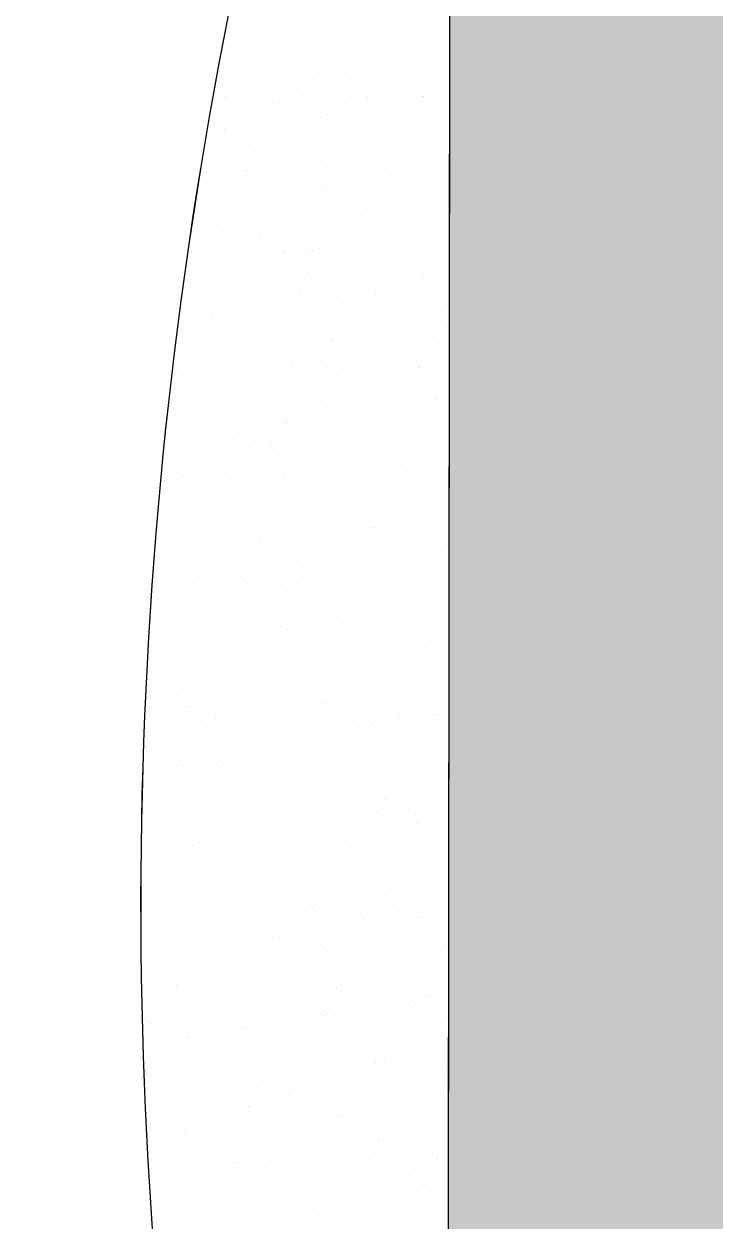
# Model space of a CAD drawing. Extents: x 25 to 394, y 90 to 639.
# Drawn here: x 153.59 to 157.41, y 499.29 to 505.92 of the extents above; entities that cross this region are included whole.
import ezdxf

# ---------------------------------------------------------------- set-up
doc = ezdxf.new("R2010")
doc.units = 0
doc.header["$MEASUREMENT"] = 0
doc.layers.get('0').update_dxf_attribs({"linetype": 'CONTINUOUS'})
doc.layers.add('FURNITURE', color=144, linetype='CONTINUOUS')
doc.layers.add('FURNTIURE', color=7, linetype='CONTINUOUS')

# ---------------------------------------------------------------- blocks, each defined once
blk = doc.blocks.new("50'X96'-G60")
at = {"layer": 'FURNTIURE', "color": 3, "linetype": 'CONTINUOUS'}
for p, q in [((1341.768, 876.451), (1341.768, 876.451)), ((1346.457, 876.471), (1346.457, 876.471)), ((1347.98, 876.426), (1347.98, 876.426)), ((1348.628, 876.452), (1348.628, 876.452)), ((1350.798, 876.433), (1350.798, 876.433)), ((1340.74, 876.292), (1340.74, 876.292)), ((1341.443, 876.382), (1341.443, 876.382)), ((1341.481, 876.39), (1341.481, 876.39)), ((1342.665, 876.397), (1342.665, 876.397)), ((1344.653, 876.295), (1344.653, 876.295)), ((1345.641, 876.342), (1345.641, 876.342)), ((1348.209, 876.345), (1348.209, 876.345)), ((1348.442, 876.336), (1348.442, 876.336)), ((1349.104, 876.326), (1349.104, 876.326)), ((1349.778, 876.291), (1349.778, 876.291)), ((1349.952, 876.374), (1349.952, 876.374)), ((1350.289, 876.374), (1350.289, 876.374)), ((1352.968, 876.413), (1352.968, 876.413)), ((1342.812, 876.228), (1342.812, 876.228)), ((1343.429, 876.199), (1343.429, 876.199)), ((1343.759, 876.232), (1343.759, 876.232)), ((1344.695, 876.184), (1344.695, 876.184)), ((1346.032, 876.191), (1346.032, 876.191)), ((1349.238, 876.173), (1349.238, 876.173)), ((1350.416, 876.174), (1350.416, 876.174)), ((1352.398, 876.193), (1352.398, 876.193)), ((1352.626, 876.239), (1352.626, 876.239)), ((1340.425, 876.131), (1340.425, 876.131)), ((1340.507, 876.083), (1340.507, 876.083)), ((1340.558, 876.036), (1340.558, 876.036)), ((1342.488, 876.101), (1342.488, 876.101)), ((1344.075, 876.066), (1344.075, 876.066)), ((1344.47, 876.119), (1344.47, 876.119)), ((1344.554, 876.118), (1344.554, 876.118)), ((1344.925, 876.101), (1344.925, 876.101)), ((1345.025, 876.027), (1345.025, 876.027)), ((1345.415, 876.138), (1345.415, 876.138)), ((1346.452, 876.138), (1346.452, 876.138)), ((1347.004, 876.132), (1347.004, 876.132)), ((1347.422, 876.059), (1347.422, 876.059)), ((1348.435, 876.156), (1348.435, 876.156)), ((1348.629, 876.156), (1348.629, 876.156)), ((1351.968, 876.066), (1351.968, 876.066)), ((1340.31, 875.973), (1340.31, 875.973)), ((1341.66, 875.94), (1341.66, 875.94)), ((1342.38, 875.94), (1342.38, 875.94)), ((1343.197, 875.923), (1343.197, 875.923)), ((1343.34, 875.94), (1343.34, 875.94)), ((1343.488, 875.982), (1343.488, 875.982)), ((1343.49, 875.94), (1343.49, 875.94)), ((1343.661, 875.993), (1343.661, 875.993)), ((1345.02, 875.94), (1345.02, 875.94)), ((1345.568, 875.928), (1345.568, 875.928)), ((1345.74, 875.94), (1345.74, 875.94)), ((1345.988, 875.926), (1345.988, 875.926)), ((1346.7, 875.94), (1346.7, 875.94)), ((1346.996, 875.903), (1346.996, 875.903)), ((1348.38, 875.94), (1348.38, 875.94)), ((1349.1, 875.94), (1349.1, 875.94)), ((1350.06, 875.94), (1350.06, 875.94)), ((1350.748, 875.961), (1350.748, 875.961)), ((1351.74, 875.94), (1351.74, 875.94)), ((1352.21, 875.94), (1352.21, 875.94)), ((1352.46, 875.94), (1352.46, 875.94)), ((1352.564, 875.973), (1352.564, 875.973)), ((1341.869, 875.777), (1341.869, 875.777)), ((1342.758, 875.779), (1342.758, 875.779)), ((1343.015, 875.891), (1343.015, 875.891)), ((1343.665, 875.776), (1343.665, 875.776)), ((1344.74, 875.798), (1344.74, 875.798)), ((1346.722, 875.816), (1346.722, 875.816)), ((1348.705, 875.835), (1348.705, 875.835)), ((1350.54, 875.783), (1350.54, 875.783)), ((1350.686, 875.852), (1350.686, 875.852)), ((1351.615, 875.769), (1351.615, 875.769)), ((1351.915, 875.777), (1351.915, 875.777)), ((1352.668, 875.871), (1352.668, 875.871)), ((1340.777, 875.762), (1340.777, 875.762)), ((1340.865, 875.652), (1340.865, 875.652)), ((1341.174, 875.72), (1341.174, 875.72)), ((1341.83, 875.67), (1341.83, 875.67)), ((1342.501, 875.747), (1342.501, 875.747)), ((1343.345, 875.701), (1343.345, 875.701)), ((1344.131, 875.725), (1344.131, 875.725)), ((1345.515, 875.681), (1345.515, 875.681)), ((1347.686, 875.661), (1347.686, 875.661)), ((1347.692, 875.637), (1347.692, 875.637)), ((1348.868, 875.762), (1348.868, 875.762)), ((1348.914, 875.644), (1348.914, 875.644)), ((1349.486, 875.661), (1349.486, 875.661)), ((1349.52, 875.64), (1349.52, 875.64)), ((1349.855, 875.642), (1349.855, 875.642)), ((1350.252, 875.652), (1350.252, 875.652)), ((1352.53, 875.676), (1352.53, 875.676)), ((1340.979, 875.596), (1340.979, 875.596)), ((1341.415, 875.541), (1341.415, 875.541)), ((1342.693, 875.521), (1342.693, 875.521)), ((1342.871, 875.526), (1342.871, 875.526)), ((1344.691, 875.522), (1344.691, 875.522)), ((1344.788, 875.578), (1344.788, 875.578)), ((1347.014, 875.619), (1347.014, 875.619)), ((1347.361, 875.504), (1347.361, 875.504)), ((1349, 875.558), (1349, 875.558)), ((1349.154, 875.616), (1349.154, 875.616)), ((1351.64, 875.519), (1351.64, 875.519)), ((1352.026, 875.622), (1352.026, 875.622)), ((1340.264, 875.394), (1340.264, 875.394)), ((1345.152, 875.377), (1345.152, 875.377)), ((1345.34, 875.482), (1345.34, 875.482)), ((1345.577, 875.425), (1345.577, 875.425)), ((1351.093, 875.472), (1351.093, 875.472)), ((1340.57, 875.304), (1340.57, 875.304)), ((1341.256, 875.318), (1341.256, 875.318)), ((1342.243, 875.325), (1342.243, 875.325)), ((1342.276, 875.357), (1342.276, 875.357)), ((1343.696, 875.245), (1343.696, 875.245)), ((1344.638, 875.312), (1344.638, 875.312)), ((1345.22, 875.257), (1345.22, 875.257)), ((1346.099, 875.291), (1346.099, 875.291)), ((1346.782, 875.343), (1346.782, 875.343)), ((1346.882, 875.296), (1346.882, 875.296)), ((1347.511, 875.37), (1347.511, 875.37)), ((1349.655, 875.269), (1349.655, 875.269)), ((1351.913, 875.258), (1351.913, 875.258)), ((1352.771, 875.348), (1352.771, 875.348)), ((1342.142, 875.121), (1342.142, 875.121)), ((1342.357, 875.237), (1342.357, 875.237)), ((1342.808, 875.23), (1342.808, 875.23)), ((1344.466, 875.132), (1344.466, 875.132)), ((1345.085, 875.112), (1345.085, 875.112)), ((1346.217, 875.158), (1346.217, 875.158)), ((1347.063, 875.177), (1347.063, 875.177)), ((1347.701, 875.113), (1347.701, 875.113)), ((1350.214, 875.241), (1350.214, 875.241)), ((1350.437, 875.208), (1350.437, 875.208)), ((1351.531, 875.19), (1351.531, 875.19)), ((1352.199, 875.116), (1352.199, 875.116)), ((1352.271, 875.197), (1352.271, 875.197)), ((1341.582, 874.987), (1341.582, 874.987)), ((1343.49, 875.01), (1343.49, 875.01)), ((1347.712, 875.063), (1347.712, 875.063)), ((1348.218, 875.065), (1348.218, 875.065)), ((1349.073, 875.07), (1349.073, 875.07)), ((1350.6, 875.038), (1350.6, 875.038)), ((1350.69, 874.996), (1350.69, 874.996)), ((1351.881, 875.038), (1351.881, 875.038)), ((1353.132, 875.104), (1353.132, 875.104)), ((1340.305, 874.904), (1340.305, 874.904)), ((1341.51, 874.888), (1341.51, 874.888)), ((1343.043, 874.966), (1343.043, 874.966)), ((1343.491, 874.906), (1343.491, 874.906)), ((1344.403, 874.959), (1344.403, 874.959)), ((1345.473, 874.924), (1345.473, 874.924)), ((1346.307, 874.956), (1346.307, 874.956)), ((1346.657, 874.906), (1346.657, 874.906)), ((1346.78, 874.862), (1346.78, 874.862)), ((1347.455, 874.943), (1347.455, 874.943)), ((1348.835, 874.865), (1348.835, 874.865)), ((1349.437, 874.961), (1349.437, 874.961)), ((1350.46, 874.937), (1350.46, 874.937)), ((1350.686, 874.955), (1350.686, 874.955)), ((1350.705, 874.921), (1350.705, 874.921)), ((1351.419, 874.979), (1351.419, 874.979)), ((1352.356, 874.976), (1352.356, 874.976)), ((1352.586, 874.977), (1352.586, 874.977)), ((1341.481, 874.74), (1341.481, 874.74)), ((1342.291, 874.843), (1342.291, 874.843)), ((1347.321, 874.808), (1347.321, 874.808)), ((1350.291, 874.848), (1350.291, 874.848)), ((1350.369, 874.762), (1350.369, 874.762)), ((1351.263, 874.845), (1351.263, 874.845)), ((1351.382, 874.819), (1351.382, 874.819)), ((1340.61, 874.649), (1340.61, 874.649)), ((1341.57, 874.649), (1341.57, 874.649)), ((1342.035, 874.601), (1342.035, 874.601)), ((1343.25, 874.649), (1343.25, 874.649)), ((1343.655, 874.682), (1343.655, 874.682)), ((1343.97, 874.649), (1343.97, 874.649)), ((1344.93, 874.649), (1344.93, 874.649)), ((1345.344, 874.658), (1345.344, 874.658)), ((1345.906, 874.664), (1345.906, 874.664)), ((1346.576, 874.697), (1346.576, 874.697)), ((1346.61, 874.649), (1346.61, 874.649)), ((1346.984, 874.71), (1346.984, 874.71)), ((1347.074, 874.663), (1347.074, 874.663)), ((1347.33, 874.649), (1347.33, 874.649)), ((1347.393, 874.619), (1347.393, 874.619)), ((1347.574, 874.596), (1347.574, 874.596)), ((1347.914, 874.706), (1347.914, 874.706)), ((1348.29, 874.649), (1348.29, 874.649)), ((1348.825, 874.713), (1348.825, 874.713)), ((1348.848, 874.68), (1348.848, 874.68)), ((1349.97, 874.649), (1349.97, 874.649)), ((1350.69, 874.649), (1350.69, 874.649)), ((1351.65, 874.649), (1351.65, 874.649)), ((1352.343, 874.612), (1352.343, 874.612)), ((1342.389, 874.498), (1342.389, 874.498)), ((1343.191, 874.518), (1343.191, 874.518)), ((1344.061, 874.518), (1344.061, 874.518)), ((1344.205, 874.582), (1344.205, 874.582)), ((1345.501, 874.56), (1345.501, 874.56)), ((1346.376, 874.562), (1346.376, 874.562)), ((1348.016, 874.567), (1348.016, 874.567)), ((1348.459, 874.525), (1348.459, 874.525)), ((1348.545, 874.543), (1348.545, 874.543)), ((1349.304, 874.573), (1349.304, 874.573)), ((1350.716, 874.523), (1350.716, 874.523)), ((1351.11, 874.463), (1351.11, 874.463)), ((1352.886, 874.504), (1352.886, 874.504)), ((1341.353, 874.39), (1341.353, 874.39)), ((1341.561, 874.38), (1341.561, 874.38)), ((1343.907, 874.455), (1343.907, 874.455)), ((1344.204, 874.407), (1344.204, 874.407)), ((1345.771, 874.389), (1345.771, 874.389)), ((1350.17, 874.378), (1350.17, 874.378)), ((1350.905, 874.409), (1350.905, 874.409)), ((1351.038, 874.455), (1351.038, 874.455)), ((1351.76, 874.349), (1351.76, 874.349)), ((1340.52, 874.317), (1340.52, 874.317)), ((1341.358, 874.299), (1341.358, 874.299)), ((1342.21, 874.265), (1342.21, 874.265)), ((1342.469, 874.251), (1342.469, 874.251)), ((1343.891, 874.323), (1343.891, 874.323)), ((1344.457, 874.195), (1344.457, 874.195)), ((1345.876, 874.263), (1345.876, 874.263)), ((1346.893, 874.249), (1346.893, 874.249)), ((1347.802, 874.243), (1347.802, 874.243)), ((1349.468, 874.205), (1349.468, 874.205)), ((1350.378, 874.198), (1350.378, 874.198)), ((1351.531, 874.26), (1351.531, 874.26)), ((1351.594, 874.248), (1351.594, 874.248)), ((1351.877, 874.281), (1351.877, 874.281)), ((1353.055, 874.227), (1353.055, 874.227)), ((1342.715, 874.064), (1342.715, 874.064)), ((1342.747, 874.166), (1342.747, 874.166)), ((1343.333, 874.067), (1343.333, 874.067)), ((1343.805, 874.161), (1343.805, 874.161)), ((1346.48, 874.176), (1346.48, 874.176)), ((1348.647, 874.105), (1348.647, 874.105)), ((1349.135, 874.172), (1349.135, 874.172)), ((1350.796, 874.158), (1350.796, 874.158)), ((1351.793, 874.07), (1351.793, 874.07)), ((1352.133, 874.166), (1352.133, 874.166)), ((1352.502, 874.149), (1352.502, 874.149)), ((1352.883, 874.151), (1352.883, 874.151)), ((1341.032, 874.048), (1341.032, 874.048)), ((1341.087, 874.006), (1341.087, 874.006)), ((1341.276, 873.965), (1341.276, 873.965)), ((1341.466, 873.954), (1341.466, 873.954)), ((1343.447, 873.945), (1343.447, 873.945)), ((1343.66, 874.047), (1343.66, 874.047)), ((1348.03, 874.002), (1348.03, 874.002)), ((1349.52, 873.99), (1349.52, 873.99)), ((1341.415, 873.872), (1341.415, 873.872)), ((1344.581, 873.899), (1344.581, 873.899)), ((1344.648, 873.853), (1344.648, 873.853)), ((1345.617, 873.925), (1345.617, 873.925)), ((1347.787, 873.907), (1347.787, 873.907)), ((1348.538, 873.924), (1348.538, 873.924)), ((1349.211, 873.812), (1349.211, 873.812)), ((1349.958, 873.887), (1349.958, 873.887)), ((1349.999, 873.903), (1349.999, 873.903)), ((1352.128, 873.867), (1352.128, 873.867)), ((1341.34, 873.794), (1341.34, 873.794)), ((1342.183, 873.711), (1342.183, 873.711)), ((1343.656, 873.729), (1343.656, 873.729)), ((1344.207, 873.691), (1344.207, 873.691)), ((1344.24, 873.751), (1344.24, 873.751)), ((1345.578, 873.759), (1345.578, 873.759)), ((1345.879, 873.712), (1345.879, 873.712)), ((1346.33, 873.767), (1346.33, 873.767)), ((1346.593, 873.798), (1346.593, 873.798)), ((1347.476, 873.743), (1347.476, 873.743)), ((1348.394, 873.731), (1348.394, 873.731)), ((1349.462, 873.682), (1349.462, 873.682)), ((1349.803, 873.684), (1349.803, 873.684)), ((1340.597, 873.574), (1340.597, 873.574)), ((1342.119, 873.622), (1342.119, 873.622)), ((1343.082, 873.577), (1343.082, 873.577)), ((1344.663, 873.666), (1344.663, 873.666)), ((1345.157, 873.594), (1345.157, 873.594)), ((1345.484, 873.599), (1345.484, 873.599)), ((1345.501, 873.63), (1345.501, 873.63)), ((1345.608, 873.666), (1345.608, 873.666)), ((1346.258, 873.552), (1346.258, 873.552)), ((1346.943, 873.579), (1346.943, 873.579)), ((1346.966, 873.626), (1346.966, 873.626)), ((1348.677, 873.67), (1348.677, 873.67)), ((1350.693, 873.653), (1350.693, 873.653)), ((1342.669, 873.504), (1342.669, 873.504)), ((1345.847, 873.503), (1345.847, 873.503)), ((1347.245, 873.467), (1347.245, 873.467)), ((1347.576, 873.434), (1347.576, 873.434)), ((1340.914, 873.354), (1340.914, 873.354)), ((1341.48, 873.359), (1341.48, 873.359)), ((1342.2, 873.359), (1342.2, 873.359)), ((1343.16, 873.359), (1343.16, 873.359)), ((1343.339, 873.29), (1343.339, 873.29)), ((1343.49, 873.36), (1343.49, 873.36)), ((1343.719, 873.391), (1343.719, 873.391)), ((1344.84, 873.359), (1344.84, 873.359)), ((1345.56, 873.359), (1345.56, 873.359)), ((1346.52, 873.359), (1346.52, 873.359)), ((1347.381, 873.354), (1347.381, 873.354)), ((1348.2, 873.359), (1348.2, 873.359)), ((1340.41, 873.219), (1340.41, 873.219)), ((1342.282, 873.187), (1342.282, 873.187)), ((1342.428, 873.275), (1342.428, 873.275)), ((1342.505, 873.155), (1342.505, 873.155)), ((1343.889, 873.254), (1343.889, 873.254)), ((1345.39, 873.246), (1345.39, 873.246)), ((1345.56, 873.269), (1345.56, 873.269)), ((1344.675, 873.135), (1344.675, 873.135))]:
    blk.add_line(p, q, dxfattribs=at)
blk = doc.blocks.new("50'X96'-G61")
at = {"layer": 'FURNTIURE', "color": 1, "linetype": 'CONTINUOUS'}
for p, q in [((1341.768, 876.451), (1341.768, 876.451)), ((1346.457, 876.471), (1346.457, 876.471)), ((1347.98, 876.426), (1347.98, 876.426)), ((1348.628, 876.452), (1348.628, 876.452)), ((1350.798, 876.433), (1350.798, 876.433)), ((1340.74, 876.292), (1340.74, 876.292)), ((1341.443, 876.382), (1341.443, 876.382)), ((1341.481, 876.39), (1341.481, 876.39)), ((1342.665, 876.397), (1342.665, 876.397)), ((1344.653, 876.295), (1344.653, 876.295)), ((1345.641, 876.342), (1345.641, 876.342)), ((1348.209, 876.345), (1348.209, 876.345)), ((1348.442, 876.336), (1348.442, 876.336)), ((1349.104, 876.326), (1349.104, 876.326)), ((1349.778, 876.291), (1349.778, 876.291)), ((1349.952, 876.374), (1349.952, 876.374)), ((1350.289, 876.374), (1350.289, 876.374)), ((1352.968, 876.413), (1352.968, 876.413)), ((1342.812, 876.228), (1342.812, 876.228)), ((1343.429, 876.199), (1343.429, 876.199)), ((1343.759, 876.232), (1343.759, 876.232)), ((1344.695, 876.184), (1344.695, 876.184)), ((1346.032, 876.191), (1346.032, 876.191)), ((1349.238, 876.173), (1349.238, 876.173)), ((1350.416, 876.174), (1350.416, 876.174)), ((1352.398, 876.193), (1352.398, 876.193)), ((1352.626, 876.239), (1352.626, 876.239)), ((1340.425, 876.131), (1340.425, 876.131)), ((1340.507, 876.083), (1340.507, 876.083)), ((1340.558, 876.036), (1340.558, 876.036)), ((1342.488, 876.101), (1342.488, 876.101)), ((1344.075, 876.066), (1344.075, 876.066)), ((1344.47, 876.119), (1344.47, 876.119)), ((1344.554, 876.118), (1344.554, 876.118)), ((1344.925, 876.101), (1344.925, 876.101)), ((1345.025, 876.027), (1345.025, 876.027)), ((1345.415, 876.138), (1345.415, 876.138)), ((1346.452, 876.138), (1346.452, 876.138)), ((1347.004, 876.132), (1347.004, 876.132)), ((1347.422, 876.059), (1347.422, 876.059)), ((1348.435, 876.156), (1348.435, 876.156)), ((1348.629, 876.156), (1348.629, 876.156)), ((1351.968, 876.066), (1351.968, 876.066)), ((1340.31, 875.973), (1340.31, 875.973)), ((1341.66, 875.94), (1341.66, 875.94)), ((1342.38, 875.94), (1342.38, 875.94)), ((1343.197, 875.923), (1343.197, 875.923)), ((1343.34, 875.94), (1343.34, 875.94)), ((1343.488, 875.982), (1343.488, 875.982)), ((1343.49, 875.94), (1343.49, 875.94)), ((1343.661, 875.993), (1343.661, 875.993)), ((1345.02, 875.94), (1345.02, 875.94)), ((1345.568, 875.928), (1345.568, 875.928)), ((1345.74, 875.94), (1345.74, 875.94)), ((1345.988, 875.926), (1345.988, 875.926)), ((1346.7, 875.94), (1346.7, 875.94)), ((1346.996, 875.903), (1346.996, 875.903)), ((1348.38, 875.94), (1348.38, 875.94)), ((1349.1, 875.94), (1349.1, 875.94)), ((1350.06, 875.94), (1350.06, 875.94)), ((1350.748, 875.961), (1350.748, 875.961)), ((1351.74, 875.94), (1351.74, 875.94)), ((1352.21, 875.94), (1352.21, 875.94)), ((1352.46, 875.94), (1352.46, 875.94)), ((1352.564, 875.973), (1352.564, 875.973)), ((1341.869, 875.777), (1341.869, 875.777)), ((1342.758, 875.779), (1342.758, 875.779)), ((1343.015, 875.891), (1343.015, 875.891)), ((1343.665, 875.776), (1343.665, 875.776)), ((1344.74, 875.798), (1344.74, 875.798)), ((1346.722, 875.816), (1346.722, 875.816)), ((1348.705, 875.835), (1348.705, 875.835)), ((1350.54, 875.783), (1350.54, 875.783)), ((1350.686, 875.852), (1350.686, 875.852)), ((1351.615, 875.769), (1351.615, 875.769)), ((1351.915, 875.777), (1351.915, 875.777)), ((1352.668, 875.871), (1352.668, 875.871)), ((1340.777, 875.762), (1340.777, 875.762)), ((1340.865, 875.652), (1340.865, 875.652)), ((1341.174, 875.72), (1341.174, 875.72)), ((1341.83, 875.67), (1341.83, 875.67)), ((1342.501, 875.747), (1342.501, 875.747)), ((1343.345, 875.701), (1343.345, 875.701)), ((1344.131, 875.725), (1344.131, 875.725)), ((1345.515, 875.681), (1345.515, 875.681)), ((1347.686, 875.661), (1347.686, 875.661)), ((1347.692, 875.637), (1347.692, 875.637)), ((1348.868, 875.762), (1348.868, 875.762)), ((1348.914, 875.644), (1348.914, 875.644)), ((1349.486, 875.661), (1349.486, 875.661)), ((1349.52, 875.64), (1349.52, 875.64)), ((1349.855, 875.642), (1349.855, 875.642)), ((1350.252, 875.652), (1350.252, 875.652)), ((1352.53, 875.676), (1352.53, 875.676)), ((1340.979, 875.596), (1340.979, 875.596)), ((1341.415, 875.541), (1341.415, 875.541)), ((1342.693, 875.521), (1342.693, 875.521)), ((1342.871, 875.526), (1342.871, 875.526)), ((1344.691, 875.522), (1344.691, 875.522)), ((1344.788, 875.578), (1344.788, 875.578)), ((1347.014, 875.619), (1347.014, 875.619)), ((1347.361, 875.504), (1347.361, 875.504)), ((1349, 875.558), (1349, 875.558)), ((1349.154, 875.616), (1349.154, 875.616)), ((1351.64, 875.519), (1351.64, 875.519)), ((1352.026, 875.622), (1352.026, 875.622)), ((1340.264, 875.394), (1340.264, 875.394)), ((1345.152, 875.377), (1345.152, 875.377)), ((1345.34, 875.482), (1345.34, 875.482)), ((1345.577, 875.425), (1345.577, 875.425)), ((1351.093, 875.472), (1351.093, 875.472)), ((1340.57, 875.304), (1340.57, 875.304)), ((1341.256, 875.318), (1341.256, 875.318)), ((1342.243, 875.325), (1342.243, 875.325)), ((1342.276, 875.357), (1342.276, 875.357)), ((1343.696, 875.245), (1343.696, 875.245)), ((1344.638, 875.312), (1344.638, 875.312)), ((1345.22, 875.257), (1345.22, 875.257)), ((1346.099, 875.291), (1346.099, 875.291)), ((1346.782, 875.343), (1346.782, 875.343)), ((1346.882, 875.296), (1346.882, 875.296)), ((1347.511, 875.37), (1347.511, 875.37)), ((1349.655, 875.269), (1349.655, 875.269)), ((1351.913, 875.258), (1351.913, 875.258)), ((1352.771, 875.348), (1352.771, 875.348)), ((1342.142, 875.121), (1342.142, 875.121)), ((1342.357, 875.237), (1342.357, 875.237)), ((1342.808, 875.23), (1342.808, 875.23)), ((1344.466, 875.132), (1344.466, 875.132)), ((1345.085, 875.112), (1345.085, 875.112)), ((1346.217, 875.158), (1346.217, 875.158)), ((1347.063, 875.177), (1347.063, 875.177)), ((1347.701, 875.113), (1347.701, 875.113)), ((1350.214, 875.241), (1350.214, 875.241)), ((1350.437, 875.208), (1350.437, 875.208)), ((1351.531, 875.19), (1351.531, 875.19)), ((1352.199, 875.116), (1352.199, 875.116)), ((1352.271, 875.197), (1352.271, 875.197)), ((1341.582, 874.987), (1341.582, 874.987)), ((1343.49, 875.01), (1343.49, 875.01)), ((1347.712, 875.063), (1347.712, 875.063)), ((1348.218, 875.065), (1348.218, 875.065)), ((1349.073, 875.07), (1349.073, 875.07)), ((1350.6, 875.038), (1350.6, 875.038)), ((1350.69, 874.996), (1350.69, 874.996)), ((1351.881, 875.038), (1351.881, 875.038)), ((1353.132, 875.104), (1353.132, 875.104)), ((1340.305, 874.904), (1340.305, 874.904)), ((1341.51, 874.888), (1341.51, 874.888)), ((1343.043, 874.966), (1343.043, 874.966)), ((1343.491, 874.906), (1343.491, 874.906)), ((1344.403, 874.959), (1344.403, 874.959)), ((1345.473, 874.924), (1345.473, 874.924)), ((1346.307, 874.956), (1346.307, 874.956)), ((1346.657, 874.906), (1346.657, 874.906)), ((1346.78, 874.862), (1346.78, 874.862)), ((1347.455, 874.943), (1347.455, 874.943)), ((1348.835, 874.865), (1348.835, 874.865)), ((1349.437, 874.961), (1349.437, 874.961)), ((1350.46, 874.937), (1350.46, 874.937)), ((1350.686, 874.955), (1350.686, 874.955)), ((1350.705, 874.921), (1350.705, 874.921)), ((1351.419, 874.979), (1351.419, 874.979)), ((1352.356, 874.976), (1352.356, 874.976)), ((1352.586, 874.977), (1352.586, 874.977)), ((1341.481, 874.74), (1341.481, 874.74)), ((1342.291, 874.843), (1342.291, 874.843)), ((1347.321, 874.808), (1347.321, 874.808)), ((1350.291, 874.848), (1350.291, 874.848)), ((1350.369, 874.762), (1350.369, 874.762)), ((1351.263, 874.845), (1351.263, 874.845)), ((1351.382, 874.819), (1351.382, 874.819)), ((1340.61, 874.649), (1340.61, 874.649)), ((1341.57, 874.649), (1341.57, 874.649)), ((1342.035, 874.601), (1342.035, 874.601)), ((1343.25, 874.649), (1343.25, 874.649)), ((1343.655, 874.682), (1343.655, 874.682)), ((1343.97, 874.649), (1343.97, 874.649)), ((1344.93, 874.649), (1344.93, 874.649)), ((1345.344, 874.658), (1345.344, 874.658)), ((1345.906, 874.664), (1345.906, 874.664)), ((1346.576, 874.697), (1346.576, 874.697)), ((1346.61, 874.649), (1346.61, 874.649)), ((1346.984, 874.71), (1346.984, 874.71)), ((1347.074, 874.663), (1347.074, 874.663)), ((1347.33, 874.649), (1347.33, 874.649)), ((1347.393, 874.619), (1347.393, 874.619)), ((1347.574, 874.596), (1347.574, 874.596)), ((1347.914, 874.706), (1347.914, 874.706)), ((1348.29, 874.649), (1348.29, 874.649)), ((1348.825, 874.713), (1348.825, 874.713)), ((1348.848, 874.68), (1348.848, 874.68)), ((1349.97, 874.649), (1349.97, 874.649)), ((1350.69, 874.649), (1350.69, 874.649)), ((1351.65, 874.649), (1351.65, 874.649)), ((1352.343, 874.612), (1352.343, 874.612)), ((1342.389, 874.498), (1342.389, 874.498)), ((1343.191, 874.518), (1343.191, 874.518)), ((1344.061, 874.518), (1344.061, 874.518)), ((1344.205, 874.582), (1344.205, 874.582)), ((1345.501, 874.56), (1345.501, 874.56)), ((1346.376, 874.562), (1346.376, 874.562)), ((1348.016, 874.567), (1348.016, 874.567)), ((1348.459, 874.525), (1348.459, 874.525)), ((1348.545, 874.543), (1348.545, 874.543)), ((1349.304, 874.573), (1349.304, 874.573)), ((1350.716, 874.523), (1350.716, 874.523)), ((1351.11, 874.463), (1351.11, 874.463)), ((1352.886, 874.504), (1352.886, 874.504)), ((1341.353, 874.39), (1341.353, 874.39)), ((1341.561, 874.38), (1341.561, 874.38)), ((1343.907, 874.455), (1343.907, 874.455)), ((1344.204, 874.407), (1344.204, 874.407)), ((1345.771, 874.389), (1345.771, 874.389)), ((1350.17, 874.378), (1350.17, 874.378)), ((1350.905, 874.409), (1350.905, 874.409)), ((1351.038, 874.455), (1351.038, 874.455)), ((1351.76, 874.349), (1351.76, 874.349)), ((1340.52, 874.317), (1340.52, 874.317)), ((1341.358, 874.299), (1341.358, 874.299)), ((1342.21, 874.265), (1342.21, 874.265)), ((1342.469, 874.251), (1342.469, 874.251)), ((1343.891, 874.323), (1343.891, 874.323)), ((1344.457, 874.195), (1344.457, 874.195)), ((1345.876, 874.263), (1345.876, 874.263)), ((1346.893, 874.249), (1346.893, 874.249)), ((1347.802, 874.243), (1347.802, 874.243)), ((1349.468, 874.205), (1349.468, 874.205)), ((1350.378, 874.198), (1350.378, 874.198)), ((1351.531, 874.26), (1351.531, 874.26)), ((1351.594, 874.248), (1351.594, 874.248)), ((1351.877, 874.281), (1351.877, 874.281)), ((1353.055, 874.227), (1353.055, 874.227)), ((1342.715, 874.064), (1342.715, 874.064)), ((1342.747, 874.166), (1342.747, 874.166)), ((1343.333, 874.067), (1343.333, 874.067)), ((1343.805, 874.161), (1343.805, 874.161)), ((1346.48, 874.176), (1346.48, 874.176)), ((1348.647, 874.105), (1348.647, 874.105)), ((1349.135, 874.172), (1349.135, 874.172)), ((1350.796, 874.158), (1350.796, 874.158)), ((1351.793, 874.07), (1351.793, 874.07)), ((1352.133, 874.166), (1352.133, 874.166)), ((1352.502, 874.149), (1352.502, 874.149)), ((1352.883, 874.151), (1352.883, 874.151)), ((1341.032, 874.048), (1341.032, 874.048)), ((1341.087, 874.006), (1341.087, 874.006)), ((1341.276, 873.965), (1341.276, 873.965)), ((1341.466, 873.954), (1341.466, 873.954)), ((1343.447, 873.945), (1343.447, 873.945)), ((1343.66, 874.047), (1343.66, 874.047)), ((1348.03, 874.002), (1348.03, 874.002)), ((1349.52, 873.99), (1349.52, 873.99)), ((1341.415, 873.872), (1341.415, 873.872)), ((1344.581, 873.899), (1344.581, 873.899)), ((1344.648, 873.853), (1344.648, 873.853)), ((1345.617, 873.925), (1345.617, 873.925)), ((1347.787, 873.907), (1347.787, 873.907)), ((1348.538, 873.924), (1348.538, 873.924)), ((1349.211, 873.812), (1349.211, 873.812)), ((1349.958, 873.887), (1349.958, 873.887)), ((1349.999, 873.903), (1349.999, 873.903)), ((1352.128, 873.867), (1352.128, 873.867)), ((1341.34, 873.794), (1341.34, 873.794)), ((1342.183, 873.711), (1342.183, 873.711)), ((1343.656, 873.729), (1343.656, 873.729)), ((1344.207, 873.691), (1344.207, 873.691)), ((1344.24, 873.751), (1344.24, 873.751)), ((1345.578, 873.759), (1345.578, 873.759)), ((1345.879, 873.712), (1345.879, 873.712)), ((1346.33, 873.767), (1346.33, 873.767)), ((1346.593, 873.798), (1346.593, 873.798)), ((1347.476, 873.743), (1347.476, 873.743)), ((1348.394, 873.731), (1348.394, 873.731)), ((1349.462, 873.682), (1349.462, 873.682)), ((1349.803, 873.684), (1349.803, 873.684)), ((1340.597, 873.574), (1340.597, 873.574)), ((1342.119, 873.622), (1342.119, 873.622)), ((1343.082, 873.577), (1343.082, 873.577)), ((1344.663, 873.666), (1344.663, 873.666)), ((1345.157, 873.594), (1345.157, 873.594)), ((1345.484, 873.599), (1345.484, 873.599)), ((1345.501, 873.63), (1345.501, 873.63)), ((1345.608, 873.666), (1345.608, 873.666)), ((1346.258, 873.552), (1346.258, 873.552)), ((1346.943, 873.579), (1346.943, 873.579)), ((1346.966, 873.626), (1346.966, 873.626)), ((1348.677, 873.67), (1348.677, 873.67)), ((1350.693, 873.653), (1350.693, 873.653)), ((1342.669, 873.504), (1342.669, 873.504)), ((1345.847, 873.503), (1345.847, 873.503)), ((1347.245, 873.467), (1347.245, 873.467)), ((1347.576, 873.434), (1347.576, 873.434)), ((1340.914, 873.354), (1340.914, 873.354)), ((1341.48, 873.359), (1341.48, 873.359)), ((1342.2, 873.359), (1342.2, 873.359)), ((1343.16, 873.359), (1343.16, 873.359)), ((1343.339, 873.29), (1343.339, 873.29)), ((1343.49, 873.36), (1343.49, 873.36)), ((1343.719, 873.391), (1343.719, 873.391)), ((1344.84, 873.359), (1344.84, 873.359)), ((1345.56, 873.359), (1345.56, 873.359)), ((1346.52, 873.359), (1346.52, 873.359)), ((1347.381, 873.354), (1347.381, 873.354)), ((1348.2, 873.359), (1348.2, 873.359)), ((1340.41, 873.219), (1340.41, 873.219)), ((1342.282, 873.187), (1342.282, 873.187)), ((1342.428, 873.275), (1342.428, 873.275)), ((1342.505, 873.155), (1342.505, 873.155)), ((1343.889, 873.254), (1343.889, 873.254)), ((1345.39, 873.246), (1345.39, 873.246)), ((1345.56, 873.269), (1345.56, 873.269)), ((1344.675, 873.135), (1344.675, 873.135))]:
    blk.add_line(p, q, dxfattribs=at)
blk = doc.blocks.new("50'X96'-G62")
at = {"layer": 'FURNTIURE', "color": 3, "linetype": 'CONTINUOUS'}
for p, q in [((1342.346, 876.461), (1342.346, 876.461)), ((1343.106, 876.431), (1343.106, 876.431)), ((1345.382, 876.466), (1345.382, 876.466)), ((1346.599, 876.448), (1346.599, 876.448)), ((1347.092, 876.473), (1347.092, 876.473)), ((1348.469, 876.425), (1348.469, 876.425)), ((1340.825, 876.344), (1340.825, 876.344)), ((1343.061, 876.384), (1343.061, 876.384)), ((1345.641, 876.36), (1345.641, 876.36)), ((1345.996, 876.372), (1345.996, 876.372)), ((1347.427, 876.38), (1347.427, 876.38)), ((1347.897, 876.341), (1347.897, 876.341)), ((1348.783, 876.414), (1348.783, 876.414)), ((1349.051, 876.325), (1349.051, 876.325)), ((1349.083, 876.329), (1349.083, 876.329)), ((1350.055, 876.382), (1350.055, 876.382)), ((1351.394, 876.318), (1351.394, 876.318)), ((1351.473, 876.321), (1351.473, 876.321)), ((1352.909, 876.355), (1352.909, 876.355)), ((1340.504, 876.217), (1340.504, 876.217)), ((1340.675, 876.275), (1340.675, 876.275)), ((1342.557, 876.285), (1342.557, 876.285)), ((1342.571, 876.246), (1342.571, 876.246)), ((1342.836, 876.195), (1342.836, 876.195)), ((1344.053, 876.178), (1344.053, 876.178)), ((1344.444, 876.19), (1344.444, 876.19)), ((1346.457, 876.288), (1346.457, 876.288)), ((1346.56, 876.167), (1346.56, 876.167)), ((1347.885, 876.197), (1347.885, 876.197)), ((1348.67, 876.181), (1348.67, 876.181)), ((1350.296, 876.237), (1350.296, 876.237)), ((1350.439, 876.182), (1350.439, 876.182)), ((1351.417, 876.238), (1351.417, 876.238)), ((1352.401, 876.175), (1352.401, 876.175)), ((1340.609, 876.045), (1340.609, 876.045)), ((1341.05, 876.15), (1341.05, 876.15)), ((1341.65, 876.15), (1341.65, 876.15)), ((1342.319, 876.147), (1342.319, 876.147)), ((1342.45, 876.15), (1342.45, 876.15)), ((1343.434, 876.154), (1343.434, 876.154)), ((1343.713, 876.081), (1343.713, 876.081)), ((1343.85, 876.15), (1343.85, 876.15)), ((1344.45, 876.15), (1344.45, 876.15)), ((1344.592, 876.043), (1344.592, 876.043)), ((1345.25, 876.15), (1345.25, 876.15)), ((1346.247, 876.05), (1346.247, 876.05)), ((1346.592, 876.111), (1346.592, 876.111)), ((1346.65, 876.15), (1346.65, 876.15)), ((1347.108, 876.112), (1347.108, 876.112)), ((1347.234, 876.15), (1347.234, 876.15)), ((1347.25, 876.15), (1347.25, 876.15)), ((1348.05, 876.15), (1348.05, 876.15)), ((1348.282, 876.1), (1348.282, 876.1)), ((1349.438, 876.14), (1349.438, 876.14)), ((1349.45, 876.15), (1349.45, 876.15)), ((1350.05, 876.15), (1350.05, 876.15)), ((1350.276, 876.152), (1350.276, 876.152)), ((1350.678, 876.08), (1350.678, 876.08)), ((1350.85, 876.15), (1350.85, 876.15)), ((1351.298, 876.037), (1351.298, 876.037)), ((1352.121, 876.049), (1352.121, 876.049)), ((1352.25, 876.15), (1352.25, 876.15)), ((1352.412, 876.043), (1352.412, 876.043)), ((1352.85, 876.15), (1352.85, 876.15)), ((1340.29, 875.925), (1340.29, 875.925)), ((1340.383, 876.013), (1340.383, 876.013)), ((1341.507, 875.907), (1341.507, 875.907)), ((1342.72, 876.01), (1342.72, 876.01)), ((1343.246, 876.02), (1343.246, 876.02)), ((1343.262, 875.914), (1343.262, 875.914)), ((1345.612, 875.935), (1345.612, 875.935)), ((1345.643, 875.912), (1345.643, 875.912)), ((1345.7, 876.025), (1345.7, 876.025)), ((1348.871, 875.967), (1348.871, 875.967)), ((1349.077, 875.982), (1349.077, 875.982)), ((1350.108, 875.912), (1350.108, 875.912)), ((1350.415, 875.896), (1350.415, 875.896)), ((1351, 875.955), (1351, 875.955)), ((1351.22, 875.984), (1351.22, 875.984)), ((1341.001, 875.771), (1341.001, 875.771)), ((1341.173, 875.84), (1341.173, 875.84)), ((1341.837, 875.784), (1341.837, 875.784)), ((1342.049, 875.851), (1342.049, 875.851)), ((1344.026, 875.8), (1344.026, 875.8)), ((1344.512, 875.837), (1344.512, 875.837)), ((1344.721, 875.781), (1344.721, 875.781)), ((1346.073, 875.847), (1346.073, 875.847)), ((1346.83, 875.855), (1346.83, 875.855)), ((1347.88, 875.812), (1347.88, 875.812)), ((1348.222, 875.872), (1348.222, 875.872)), ((1351.429, 875.816), (1351.429, 875.816)), ((1352.071, 875.845), (1352.071, 875.845)), ((1352.156, 875.819), (1352.156, 875.819)), ((1340.305, 875.683), (1340.305, 875.683)), ((1340.851, 875.681), (1340.851, 875.681)), ((1341.002, 875.716), (1341.002, 875.716)), ((1341.849, 875.684), (1341.849, 875.684)), ((1342.809, 875.755), (1342.809, 875.755)), ((1343.491, 875.734), (1343.491, 875.734)), ((1344.198, 875.749), (1344.198, 875.749)), ((1344.618, 875.739), (1344.618, 875.739)), ((1344.931, 875.687), (1344.931, 875.687)), ((1345.834, 875.697), (1345.834, 875.697)), ((1346.325, 875.697), (1346.325, 875.697)), ((1346.426, 875.723), (1346.426, 875.723)), ((1346.682, 875.643), (1346.682, 875.643)), ((1346.949, 875.704), (1346.949, 875.704)), ((1347.376, 875.65), (1347.376, 875.65)), ((1347.823, 875.7), (1347.823, 875.7)), ((1347.946, 875.663), (1347.946, 875.663)), ((1348.147, 875.742), (1348.147, 875.742)), ((1348.236, 875.705), (1348.236, 875.705)), ((1350.044, 875.689), (1350.044, 875.689)), ((1350.223, 875.666), (1350.223, 875.666)), ((1351.853, 875.673), (1351.853, 875.673)), ((1351.933, 875.724), (1351.933, 875.724)), ((1352.128, 875.73), (1352.128, 875.73)), ((1341.097, 875.6), (1341.097, 875.6)), ((1341.644, 875.554), (1341.644, 875.554)), ((1343.416, 875.551), (1343.416, 875.551)), ((1343.476, 875.513), (1343.476, 875.513)), ((1344.086, 875.574), (1344.086, 875.574)), ((1348.107, 875.593), (1348.107, 875.593)), ((1350.747, 875.568), (1350.747, 875.568)), ((1351.178, 875.58), (1351.178, 875.58)), ((1352.378, 875.582), (1352.378, 875.582)), ((1352.395, 875.563), (1352.395, 875.563)), ((1340.675, 875.5), (1340.675, 875.5)), ((1341.309, 875.49), (1341.309, 875.49)), ((1342.13, 875.495), (1342.13, 875.495)), ((1343.071, 875.49), (1343.071, 875.49)), ((1343.779, 875.426), (1343.779, 875.426)), ((1345.485, 875.473), (1345.485, 875.473)), ((1346.093, 875.415), (1346.093, 875.415)), ((1348.334, 875.502), (1348.334, 875.502)), ((1350.115, 875.434), (1350.115, 875.434)), ((1351.825, 875.382), (1351.825, 875.382)), ((1352.401, 875.4), (1352.401, 875.4)), ((1352.484, 875.432), (1352.484, 875.432)), ((1352.589, 875.406), (1352.589, 875.406)), ((1340.37, 875.358), (1340.37, 875.358)), ((1341.265, 875.261), (1341.265, 875.261)), ((1341.486, 875.365), (1341.486, 875.365)), ((1341.703, 875.25), (1341.703, 875.25)), ((1342.559, 875.335), (1342.559, 875.335)), ((1342.643, 875.254), (1342.643, 875.254)), ((1343.921, 875.319), (1343.921, 875.319)), ((1343.955, 875.307), (1343.955, 875.307)), ((1344.288, 875.303), (1344.288, 875.303)), ((1344.539, 875.274), (1344.539, 875.274)), ((1344.825, 875.3), (1344.825, 875.3)), ((1345.098, 875.281), (1345.098, 875.281)), ((1346.479, 875.25), (1346.479, 875.25)), ((1346.635, 875.32), (1346.635, 875.32)), ((1348.429, 875.35), (1348.429, 875.35)), ((1348.632, 875.309), (1348.632, 875.309)), ((1348.909, 875.312), (1348.909, 875.312)), ((1349.35, 875.248), (1349.35, 875.248)), ((1349.781, 875.249), (1349.781, 875.249)), ((1349.849, 875.292), (1349.849, 875.292)), ((1350.465, 875.254), (1350.465, 875.254)), ((1351.286, 875.263), (1351.286, 875.263)), ((1352.514, 875.283), (1352.514, 875.283)), ((1353.114, 875.249), (1353.114, 875.249)), ((1340.369, 875.241), (1340.369, 875.241)), ((1340.879, 875.18), (1340.879, 875.18)), ((1341.233, 875.156), (1341.233, 875.156)), ((1341.545, 875.221), (1341.545, 875.221)), ((1341.553, 875.143), (1341.553, 875.143)), ((1342.177, 875.224), (1342.177, 875.224)), ((1342.35, 875.125), (1342.35, 875.125)), ((1343.09, 875.134), (1343.09, 875.134)), ((1343.203, 875.157), (1343.203, 875.157)), ((1343.986, 875.208), (1343.986, 875.208)), ((1344.855, 875.173), (1344.855, 875.173)), ((1345.782, 875.119), (1345.782, 875.119)), ((1345.794, 875.192), (1345.794, 875.192)), ((1346.507, 875.188), (1346.507, 875.188)), ((1347.571, 875.155), (1347.571, 875.155)), ((1347.604, 875.175), (1347.604, 875.175)), ((1348.159, 875.203), (1348.159, 875.203)), ((1348.344, 875.182), (1348.344, 875.182)), ((1349.412, 875.159), (1349.412, 875.159)), ((1349.737, 875.201), (1349.737, 875.201)), ((1349.738, 875.2), (1349.738, 875.2)), ((1349.811, 875.219), (1349.811, 875.219)), ((1350.725, 875.175), (1350.725, 875.175)), ((1351.221, 875.143), (1351.221, 875.143)), ((1351.462, 875.233), (1351.462, 875.233)), ((1351.623, 875.144), (1351.623, 875.144)), ((1352.116, 875.156), (1352.116, 875.156)), ((1353.029, 875.127), (1353.029, 875.127)), ((1340.175, 875.076), (1340.175, 875.076)), ((1340.24, 874.991), (1340.24, 874.991)), ((1340.745, 875.047), (1340.745, 875.047)), ((1340.975, 875.076), (1340.975, 875.076)), ((1342.375, 875.076), (1342.375, 875.076)), ((1342.975, 875.076), (1342.975, 875.076)), ((1343.522, 874.985), (1343.522, 874.985)), ((1343.775, 875.076), (1343.775, 875.076)), ((1344.632, 875.07), (1344.632, 875.07)), ((1345.175, 875.076), (1345.175, 875.076)), ((1345.775, 875.076), (1345.775, 875.076)), ((1346.086, 875.039), (1346.086, 875.039)), ((1346.575, 875.076), (1346.575, 875.076)), ((1346.741, 875.074), (1346.741, 875.074)), ((1347.303, 875.022), (1347.303, 875.022)), ((1347.975, 875.076), (1347.975, 875.076)), ((1348.575, 875.076), (1348.575, 875.076)), ((1349.375, 875.076), (1349.375, 875.076)), ((1349.473, 875.107), (1349.473, 875.107)), ((1349.992, 875.072), (1349.992, 875.072)), ((1350.089, 875.093), (1350.089, 875.093)), ((1350.377, 874.98), (1350.377, 874.98)), ((1350.775, 875.076), (1350.775, 875.076)), ((1351.375, 875.076), (1351.375, 875.076)), ((1351.772, 875.095), (1351.772, 875.095)), ((1352.175, 875.076), (1352.175, 875.076)), ((1340.126, 874.859), (1340.126, 874.859)), ((1341.778, 874.875), (1341.778, 874.875)), ((1341.893, 874.964), (1341.893, 874.964)), ((1343.232, 874.953), (1343.232, 874.953)), ((1343.428, 874.889), (1343.428, 874.889)), ((1343.887, 874.909), (1343.887, 874.909)), ((1345.002, 874.915), (1345.002, 874.915)), ((1345.08, 874.904), (1345.08, 874.904)), ((1345.6, 874.902), (1345.6, 874.902)), ((1345.813, 874.868), (1345.813, 874.868)), ((1346.732, 874.92), (1346.732, 874.92)), ((1347.184, 874.915), (1347.184, 874.915)), ((1347.376, 874.875), (1347.376, 874.875)), ((1347.607, 874.931), (1347.607, 874.931)), ((1348.384, 874.935), (1348.384, 874.935)), ((1348.891, 874.923), (1348.891, 874.923)), ((1350.036, 874.951), (1350.036, 874.951)), ((1351.687, 874.965), (1351.687, 874.965)), ((1352.539, 874.969), (1352.539, 874.969)), ((1340.694, 874.795), (1340.694, 874.795)), ((1341.43, 874.801), (1341.43, 874.801)), ((1341.508, 874.752), (1341.508, 874.752)), ((1342.441, 874.78), (1342.441, 874.78)), ((1342.823, 874.818), (1342.823, 874.818)), ((1343.54, 874.768), (1343.54, 874.768)), ((1344.086, 874.78), (1344.086, 874.78)), ((1344.758, 874.751), (1344.758, 874.751)), ((1346.159, 874.804), (1346.159, 874.804)), ((1347.395, 874.738), (1347.395, 874.738)), ((1347.694, 874.754), (1347.694, 874.754)), ((1347.813, 874.816), (1347.813, 874.816)), ((1349.433, 874.743), (1349.433, 874.743)), ((1349.466, 874.82), (1349.466, 874.82)), ((1349.467, 874.766), (1349.467, 874.766)), ((1350.008, 874.725), (1350.008, 874.725)), ((1350.245, 874.826), (1350.245, 874.826)), ((1350.591, 874.843), (1350.591, 874.843)), ((1352.121, 874.811), (1352.121, 874.811)), ((1352.865, 874.798), (1352.865, 874.798)), ((1340.889, 874.654), (1340.889, 874.654)), ((1342.05, 874.656), (1342.05, 874.656)), ((1345.7, 874.65), (1345.7, 874.65)), ((1346.796, 874.615), (1346.796, 874.615)), ((1348.257, 874.662), (1348.257, 874.662)), ((1348.94, 874.596), (1348.94, 874.596)), ((1350.859, 874.602), (1350.859, 874.602)), ((1352.344, 874.672), (1352.344, 874.672)), ((1353.146, 874.619), (1353.146, 874.619)), ((1340.695, 874.465), (1340.695, 874.465)), ((1340.993, 874.498), (1340.993, 874.498)), ((1341.392, 874.566), (1341.392, 874.566)), ((1341.543, 874.477), (1341.543, 874.477)), ((1341.76, 874.532), (1341.76, 874.532)), ((1342.212, 874.48), (1342.212, 874.48)), ((1342.986, 874.491), (1342.986, 874.491)), ((1343.201, 874.549), (1343.201, 874.549)), ((1343.494, 874.499), (1343.494, 874.499)), ((1344.587, 874.581), (1344.587, 874.581)), ((1345.009, 874.533), (1345.009, 874.533)), ((1346.419, 874.518), (1346.419, 874.518)), ((1346.495, 874.584), (1346.495, 874.584)), ((1346.819, 874.516), (1346.819, 874.516)), ((1347.402, 874.459), (1347.402, 874.459)), ((1347.62, 874.586), (1347.62, 874.586)), ((1348.517, 874.466), (1348.517, 874.466)), ((1348.596, 874.535), (1348.596, 874.535)), ((1348.627, 874.5), (1348.627, 874.5)), ((1349.051, 874.5), (1349.051, 874.5)), ((1349.575, 874.54), (1349.575, 874.54)), ((1349.815, 874.55), (1349.815, 874.55)), ((1349.859, 874.51), (1349.859, 874.51)), ((1350.435, 874.484), (1350.435, 874.484)), ((1350.944, 874.56), (1350.944, 874.56)), ((1351.252, 874.527), (1351.252, 874.527)), ((1351.258, 874.555), (1351.258, 874.555)), ((1352.244, 874.468), (1352.244, 874.468)), ((1352.328, 874.546), (1352.328, 874.546)), ((1342.35, 874.35), (1342.35, 874.35)), ((1343.002, 874.387), (1343.002, 874.387)), ((1343.089, 874.45), (1343.089, 874.45)), ((1344.798, 874.405), (1344.798, 874.405)), ((1345.298, 874.415), (1345.298, 874.415)), ((1347.576, 874.414), (1347.576, 874.414)), ((1349.675, 874.355), (1349.675, 874.355)), ((1350.801, 874.332), (1350.801, 874.332)), ((1351.13, 874.376), (1351.13, 874.376)), ((1353.083, 874.367), (1353.083, 874.367)), ((1353.173, 874.37), (1353.173, 874.37)), ((1341.99, 874.248), (1341.99, 874.248)), ((1342.221, 874.221), (1342.221, 874.221)), ((1343.368, 874.29), (1343.368, 874.29)), ((1344.101, 874.245), (1344.101, 874.245)), ((1345.472, 874.275), (1345.472, 874.275)), ((1347.029, 874.27), (1347.029, 874.27)), ((1347.069, 874.266), (1347.069, 874.266)), ((1347.116, 874.23), (1347.116, 874.23)), ((1348.972, 874.313), (1348.972, 874.313)), ((1348.995, 874.208), (1348.995, 874.208)), ((1349.933, 874.207), (1349.933, 874.207)), ((1350.647, 874.223), (1350.647, 874.223)), ((1350.911, 874.301), (1350.911, 874.301)), ((1351.822, 874.252), (1351.822, 874.252)), ((1352.297, 874.237), (1352.297, 874.237)), ((1352.455, 874.282), (1352.455, 874.282)), ((1352.607, 874.217), (1352.607, 874.217)), ((1352.839, 874.226), (1352.839, 874.226)), ((1340.675, 874.125), (1340.675, 874.125)), ((1340.736, 874.131), (1340.736, 874.131)), ((1340.75, 874.165), (1340.75, 874.165)), ((1341.355, 874.153), (1341.355, 874.153)), ((1341.939, 874.12), (1341.939, 874.12)), ((1342.201, 874.071), (1342.201, 874.071)), ((1342.388, 874.147), (1342.388, 874.147)), ((1342.903, 874.075), (1342.903, 874.075)), ((1342.944, 874.129), (1342.944, 874.129)), ((1343.054, 874.127), (1343.054, 874.127)), ((1343.877, 874.17), (1343.877, 874.17)), ((1344.039, 874.161), (1344.039, 874.161)), ((1344.338, 874.146), (1344.338, 874.146)), ((1344.881, 874.157), (1344.881, 874.157)), ((1345.194, 874.101), (1345.194, 874.101)), ((1345.462, 874.191), (1345.462, 874.191)), ((1345.691, 874.177), (1345.691, 874.177)), ((1347.343, 874.192), (1347.343, 874.192)), ((1349.379, 874.143), (1349.379, 874.143)), ((1350.529, 874.137), (1350.529, 874.137)), ((1350.608, 874.102), (1350.608, 874.102)), ((1351.882, 874.153), (1351.882, 874.153)), ((1353.1, 874.135), (1353.1, 874.135)), ((1340.9, 874), (1340.9, 874)), ((1341.5, 874), (1341.5, 874)), ((1342.029, 873.991), (1342.029, 873.991)), ((1342.3, 874), (1342.3, 874)), ((1343.18, 873.965), (1343.18, 873.965)), ((1343.7, 874), (1343.7, 874)), ((1343.803, 874.038), (1343.803, 874.038)), ((1344.026, 873.975), (1344.026, 873.975)), ((1344.212, 874.016), (1344.212, 874.016)), ((1344.3, 874), (1344.3, 874)), ((1344.484, 873.999), (1344.484, 873.999)), ((1345.1, 874), (1345.1, 874)), ((1345.42, 873.975), (1345.42, 873.975)), ((1345.423, 874.062), (1345.423, 874.062)), ((1345.764, 874.036), (1345.764, 874.036)), ((1346.5, 874), (1346.5, 874)), ((1346.566, 874.046), (1346.566, 874.046)), ((1347.1, 874), (1347.1, 874)), ((1347.9, 874), (1347.9, 874)), ((1348.314, 873.967), (1348.314, 873.967)), ((1348.734, 874.037), (1348.734, 874.037)), ((1349.3, 874), (1349.3, 874)), ((1349.9, 874), (1349.9, 874)), ((1350.7, 874), (1350.7, 874)), ((1350.919, 874.009), (1350.919, 874.009)), ((1352.034, 874.016), (1352.034, 874.016)), ((1352.1, 874), (1352.1, 874)), ((1352.386, 874.047), (1352.386, 874.047)), ((1352.401, 874.025), (1352.401, 874.025)), ((1352.7, 874), (1352.7, 874)), ((1340.201, 873.848), (1340.201, 873.848)), ((1341.706, 873.906), (1341.706, 873.906)), ((1342.09, 873.832), (1342.09, 873.832)), ((1345.584, 873.915), (1345.584, 873.915)), ((1346.359, 873.897), (1346.359, 873.897)), ((1346.435, 873.925), (1346.435, 873.925)), ((1347.019, 873.914), (1347.019, 873.914)), ((1347.537, 873.867), (1347.537, 873.867)), ((1349.336, 873.883), (1349.336, 873.883)), ((1350.554, 873.865), (1350.554, 873.865)), ((1351.373, 873.838), (1351.373, 873.838)), ((1352.382, 873.929), (1352.382, 873.929)), ((1340.508, 873.736), (1340.508, 873.736)), ((1341.79, 873.687), (1341.79, 873.687)), ((1341.938, 873.728), (1341.938, 873.728)), ((1343.893, 873.706), (1343.893, 873.706)), ((1344.41, 873.688), (1344.41, 873.688)), ((1345.007, 873.777), (1345.007, 873.777)), ((1345.21, 873.737), (1345.21, 873.737)), ((1345.724, 873.737), (1345.724, 873.737)), ((1346.339, 873.698), (1346.339, 873.698)), ((1346.569, 873.677), (1346.569, 873.677)), ((1346.865, 873.686), (1346.865, 873.686)), ((1346.999, 873.719), (1346.999, 873.719)), ((1347.805, 873.718), (1347.805, 873.718)), ((1348.846, 873.725), (1348.846, 873.725)), ((1349.051, 873.725), (1349.051, 873.725)), ((1351.136, 873.787), (1351.136, 873.787)), ((1340.301, 873.65), (1340.301, 873.65)), ((1341.048, 873.597), (1341.048, 873.597)), ((1341.079, 873.618), (1341.079, 873.618)), ((1342.109, 873.633), (1342.109, 873.633)), ((1343.918, 873.617), (1343.918, 873.617)), ((1345.455, 873.67), (1345.455, 873.67)), ((1345.717, 873.633), (1345.717, 873.633)), ((1345.727, 873.6), (1345.727, 873.6)), ((1346.79, 873.612), (1346.79, 873.612)), ((1346.832, 873.589), (1346.832, 873.589)), ((1347.535, 873.584), (1347.535, 873.584)), ((1347.727, 873.566), (1347.727, 873.566)), ((1348.008, 873.594), (1348.008, 873.594)), ((1348.254, 873.562), (1348.254, 873.562)), ((1348.63, 873.557), (1348.63, 873.557)), ((1349.344, 873.568), (1349.344, 873.568)), ((1340.296, 873.492), (1340.296, 873.492)), ((1342.244, 873.415), (1342.244, 873.415)), ((1342.588, 873.476), (1342.588, 873.476)), ((1344.46, 873.457), (1344.46, 873.457)), ((1345.017, 873.507), (1345.017, 873.507)), ((1345.086, 873.508), (1345.086, 873.508)), ((1345.142, 873.528), (1345.142, 873.528)), ((1345.852, 873.474), (1345.852, 873.474)), ((1347.376, 873.5), (1347.376, 873.5)), ((1347.691, 873.429), (1347.691, 873.429)), ((1348.274, 873.505), (1348.274, 873.505)), ((1348.796, 873.467), (1348.796, 873.467)), ((1340.838, 873.397), (1340.838, 873.397)), ((1341.106, 873.338), (1341.106, 873.338)), ((1341.612, 873.392), (1341.612, 873.392)), ((1343.12, 873.3), (1343.12, 873.3)), ((1343.945, 873.358), (1343.945, 873.358)), ((1344.245, 873.341), (1344.245, 873.341)), ((1345.462, 873.324), (1345.462, 873.324)), ((1348.658, 873.4), (1348.658, 873.4)), ((1341.717, 873.176), (1341.717, 873.176)), ((1341.774, 873.232), (1341.774, 873.232)), ((1341.793, 873.206), (1341.793, 873.206)), ((1342.264, 873.227), (1342.264, 873.227)), ((1342.747, 873.189), (1342.747, 873.189)), ((1344.026, 873.2), (1344.026, 873.2)), ((1344.405, 873.26), (1344.405, 873.26)), ((1344.48, 873.277), (1344.48, 873.277))]:
    blk.add_line(p, q, dxfattribs=at)
blk = doc.blocks.new("50'X96'-G63")
at = {"layer": 'FURNTIURE', "color": 5, "linetype": 'CONTINUOUS'}
for p, q in [((1340.786, 876.343), (1340.786, 876.343)), ((1340.849, 876.308), (1340.849, 876.308)), ((1341.279, 876.369), (1341.279, 876.369)), ((1344.985, 876.387), (1344.985, 876.387)), ((1347.354, 876.312), (1347.354, 876.312)), ((1350.322, 876.31), (1350.322, 876.31)), ((1341.324, 876.165), (1341.324, 876.165)), ((1345.645, 876.242), (1345.645, 876.242)), ((1347.919, 876.268), (1347.919, 876.268)), ((1348.507, 876.175), (1348.507, 876.175)), ((1340.401, 876.078), (1340.401, 876.078)), ((1341.258, 876.131), (1341.258, 876.131)), ((1342.517, 876.066), (1342.517, 876.066)), ((1346.134, 876.033), (1346.134, 876.033)), ((1340.165, 875.973), (1340.165, 875.973)), ((1341.976, 875.897), (1341.976, 875.897)), ((1342.951, 876.008), (1342.951, 876.008)), ((1347.927, 875.971), (1347.927, 875.971)), ((1349.752, 876), (1349.752, 876)), ((1350.915, 875.948), (1350.915, 875.948)), ((1352.957, 875.929), (1352.957, 875.929)), ((1341.349, 875.85), (1341.349, 875.85)), ((1343.43, 875.802), (1343.43, 875.802)), ((1343.273, 875.652), (1343.273, 875.652)), ((1344.589, 875.701), (1344.589, 875.701)), ((1345.502, 875.665), (1345.502, 875.665)), ((1340.451, 875.574), (1340.451, 875.574)), ((1340.61, 875.594), (1340.61, 875.594)), ((1345.533, 875.631), (1345.533, 875.631)), ((1347.899, 875.6), (1347.899, 875.6)), ((1344.192, 875.409), (1344.192, 875.409)), ((1345.824, 875.407), (1345.824, 875.407)), ((1347.082, 875.426), (1347.082, 875.426)), ((1347.818, 875.444), (1347.818, 875.444)), ((1347.879, 875.403), (1347.879, 875.403)), ((1342.687, 875.306), (1342.687, 875.306)), ((1343.137, 875.292), (1343.137, 875.292)), ((1344.204, 875.241), (1344.204, 875.241)), ((1351.399, 875.35), (1351.399, 875.35)), ((1343.055, 875.153), (1343.055, 875.153)), ((1345.276, 875.218), (1345.276, 875.218)), ((1341.3, 875.1), (1341.3, 875.1)), ((1344.1, 875.1), (1344.1, 875.1)), ((1345.3, 875.1), (1345.3, 875.1)), ((1346.9, 875.1), (1346.9, 875.1)), ((1349.499, 875.068), (1349.499, 875.068)), ((1349.7, 875.1), (1349.7, 875.1)), ((1350.733, 875.05), (1350.733, 875.05)), ((1350.9, 875.1), (1350.9, 875.1)), ((1351.41, 875.1), (1351.41, 875.1)), ((1352.5, 875.1), (1352.5, 875.1)), ((1353.061, 875.045), (1353.061, 875.045)), ((1340.503, 874.869), (1340.503, 874.869)), ((1340.731, 874.866), (1340.731, 874.866)), ((1340.742, 874.953), (1340.742, 874.953)), ((1343.806, 874.899), (1343.806, 874.899)), ((1344.748, 874.888), (1344.748, 874.888)), ((1347.11, 874.93), (1347.11, 874.93)), ((1347.147, 874.888), (1347.147, 874.888)), ((1348.05, 874.9), (1348.05, 874.9)), ((1349.997, 874.851), (1349.997, 874.851)), ((1350.412, 874.96), (1350.412, 874.96)), ((1350.72, 874.979), (1350.72, 874.979)), ((1352.405, 874.876), (1352.405, 874.876)), ((1346.707, 874.777), (1346.707, 874.777)), ((1350.305, 874.753), (1350.305, 874.753)), ((1350.566, 874.733), (1350.566, 874.733)), ((1351.535, 874.83), (1351.535, 874.83)), ((1351.814, 874.789), (1351.814, 874.789)), ((1352.534, 874.766), (1352.534, 874.766)), ((1341.91, 874.612), (1341.91, 874.612)), ((1343.194, 874.629), (1343.194, 874.629)), ((1343.899, 874.606), (1343.899, 874.606)), ((1345.981, 874.663), (1345.981, 874.663)), ((1350.436, 874.633), (1350.436, 874.633)), ((1350.69, 874.668), (1350.69, 874.668)), ((1352.871, 874.598), (1352.871, 874.598)), ((1350.009, 874.537), (1350.009, 874.537)), ((1340.953, 874.333), (1340.953, 874.333)), ((1344.256, 874.363), (1344.256, 874.363)), ((1347.56, 874.393), (1347.56, 874.393)), ((1347.667, 874.44), (1347.667, 874.44)), ((1347.867, 874.378), (1347.867, 874.378)), ((1348.634, 874.355), (1348.634, 874.355)), ((1350.358, 874.4), (1350.358, 874.4)), ((1350.862, 874.423), (1350.862, 874.423)), ((1340.334, 874.234), (1340.334, 874.234)), ((1341.349, 874.3), (1341.349, 874.3)), ((1343.951, 874.202), (1343.951, 874.202)), ((1347.614, 874.198), (1347.614, 874.198)), ((1350.18, 874.273), (1350.18, 874.273)), ((1350.938, 874.22), (1350.938, 874.22)), ((1341.607, 874.088), (1341.607, 874.088)), ((1345.069, 874.07), (1345.069, 874.07)), ((1345.345, 874.091), (1345.345, 874.091)), ((1346.675, 874.187), (1346.675, 874.187)), ((1347.569, 874.168), (1347.569, 874.168)), ((1351.186, 874.136), (1351.186, 874.136)), ((1345.058, 873.98), (1345.058, 873.98)), ((1347.778, 874.057), (1347.778, 874.057)), ((1348.288, 874.024), (1348.288, 874.024)), ((1352.022, 874.029), (1352.022, 874.029)), ((1343.923, 873.867), (1343.923, 873.867)), ((1344.368, 873.859), (1344.368, 873.859)), ((1345.22, 873.858), (1345.22, 873.858)), ((1352.119, 873.843), (1352.119, 873.843)), ((1342.672, 873.71), (1342.672, 873.71)), ((1347.802, 873.777), (1347.802, 873.777)), ((1340.253, 873.55), (1340.253, 873.55)), ((1344.7, 873.55), (1344.7, 873.55)), ((1346.614, 873.62), (1346.614, 873.62)), ((1347.074, 873.668), (1347.074, 873.668)), ((1342.688, 873.515), (1342.688, 873.515)), ((1342.693, 873.441), (1342.693, 873.441)), ((1342.825, 873.519), (1342.825, 873.519)), ((1341.315, 873.32), (1341.315, 873.32)), ((1343.094, 873.357), (1343.094, 873.357)), ((1346.224, 873.284), (1346.224, 873.284)), ((1342.687, 873.141), (1342.687, 873.141))]:
    blk.add_line(p, q, dxfattribs=at)
blk = doc.blocks.new("50'X96'-G58")
at = {"layer": 'FURNTIURE', "color": 7, "linetype": 'CONTINUOUS'}
blk.add_line((1364.622, 876.474), (1322.622, 876.474), dxfattribs=at)
at = {"layer": 'FURNTIURE', "color": 3, "linetype": 'CONTINUOUS'}
blk.add_lwpolyline([(1361.622, 876.474), (1325.622, 876.474, 0.186714)], format="xyb", close=True, dxfattribs=at)
blk.add_lwpolyline([(1361.622, 876.474), (1325.622, 876.474, 0.186714)], format="xyb", close=True, dxfattribs=at)
at = {"layer": 'FURNTIURE', "color": 1, "linetype": 'CONTINUOUS'}
blk.add_lwpolyline([(1361.622, 876.474), (1325.622, 876.474, 0.186714)], format="xyb", close=True, dxfattribs=at)
at = {"layer": 'FURNTIURE', "color": 5, "linetype": 'CONTINUOUS'}
blk.add_lwpolyline([(1361.622, 876.474), (1325.622, 876.474, 0.186714)], format="xyb", close=True, dxfattribs=at)
at = {"layer": 'FURNTIURE', "color": 7, "linetype": 'CONTINUOUS'}
blk.add_arc((1343.622, 922.996), 49.882, 248.8477, 291.1523, dxfattribs=at)
at = {"layer": 'FURNTIURE', "color": 253, "linetype": 'CONTINUOUS'}
for points in [[(1364.622, 882.474), (1322.622, 882.474), (1325.622, 876.474)], [(1364.622, 882.474), (1325.622, 876.474), (1364.622, 876.474)]]:
    blk.add_solid(points, dxfattribs=at)
at = {"layer": 'FURNTIURE'}
for name in ["50'X96'-G62", "50'X96'-G60", "50'X96'-G61", "50'X96'-G63"]:
    blk.add_blockref(name, (0, 0), dxfattribs=at)
blk = doc.blocks.new("50'X96'-G57")
blk.add_blockref("50'X96'-G58", (0, 0))
blk = doc.blocks.new('A$C2B627B83')
at = {"layer": 'FURNTIURE', "color": 7, "linetype": 'CONTINUOUS'}
blk.add_arc((-17.9125, 28.5684), 38.9711, 324.80802, 35.3368, dxfattribs=at)
at = {"xscale": 0.7499999999999897, "yscale": 0.7499999999999897, "zscale": 0.7499999999999897, "rotation": 90.0724086965355}
blk.add_blockref("50'X96'-G57", (672.9422, -978.5103), dxfattribs=at)

msp = doc.modelspace()

# ---------------------------------------------------------------- block references
at = {"layer": 'FURNITURE', "ltscale": 15, "xscale": -0.6749999999956344, "yscale": 0.6749999999992724, "zscale": 0.675}
msp.add_blockref('A$C2B627B83', (165.6009, 481.9208), dxfattribs=at)

doc.saveas('drawing.dxf')
